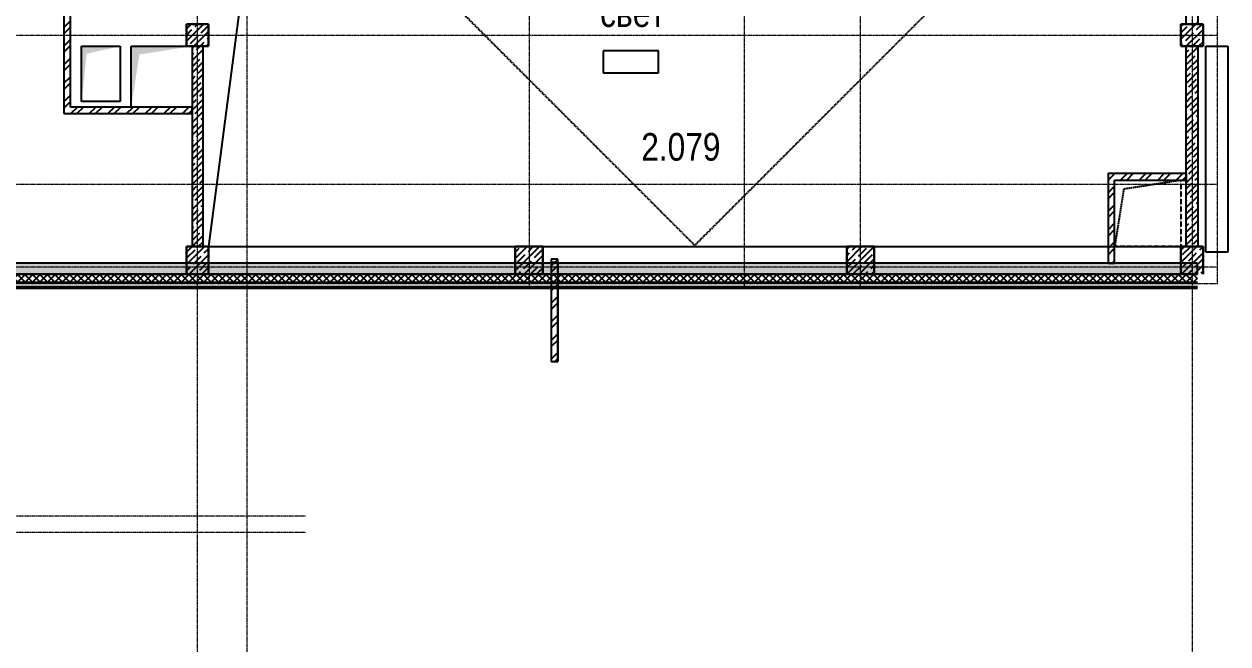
# Model space of a CAD drawing. Header units: millimetres. Extents: x -231292 to 573618, y -153144 to 564035.
# Drawn here: x 33364 to 55153, y 234953 to 246166 of the extents above; entities that cross this region are included whole.
import ezdxf

# ---------------------------------------------------------------- set-up
doc = ezdxf.new("R2010")
doc.units = ezdxf.units.MM
for name, pattern in [('CENTER2', [28.575, 19.05, -3.175, 3.175, -3.175]), ('DASHED', [19.05, 12.7, -6.35]), ('HIDDEN', [9.525, 6.35, -3.175]), ('HIDDEN2', [4.7625, 3.175, -1.5875])]:
    doc.linetypes.add(name, pattern=pattern)
doc.layers.get('0').update_dxf_attribs({"color": 250})
for name, color, linetype, lineweight in [('АР_Колонны', 250, 'Continuous', 35), ('АР_Отметка', 7, 'Continuous', 13), ('АР_Стены ЖБ', 250, 'Continuous', 35), ('АР_Стены кирпич', 250, 'Continuous', 20), ('АР_Стены ПЕНОблок', 250, 'Continuous', 20), ('АР_Тонкая', 250, 'Continuous', 5), ('АР_Утеплитель', 250, 'Continuous', 0), ('АР_Штриховка', 250, 'Continuous', 0), ('РД_Оси_100', 250, 'Continuous', 0)]:
    doc.layers.add(name, color=color, linetype=linetype, lineweight=lineweight)
doc.layers.add('КР_Балки-0.5', color=60, linetype='Continuous', lineweight=50, plot=False)
doc.layers.add('РД_проем_инж перемыч_подсчет', color=250, linetype='Continuous', lineweight=30, plot=False)
doc.styles.add('style1', font='ARIALN.TTF')

# ---------------------------------------------------------------- blocks, each defined once
blk = doc.blocks.new('оси_рен')
at = {"layer": 'РД_Оси_100', "color": 251, "linetype": 'CENTER2', "true_color": 0x636466}
for p, q in [((1233152.916, 190733.254), (1233152.916, 223383.079)), ((1223252.916, 135558.25), (1223252.916, 223268.25)), ((1235252.916, 190733.254), (1235252.916, 223213.25)), ((1189697.958, 195313.25), (1241712.916, 195313.25))]:
    blk.add_line(p, q, dxfattribs=at)
for points in [[(1224152.916, 135913.25), (1224152.916, 223268.25)], [(1229252.916, 223268.25), (1229252.916, 190733.254)], [(1241252.916, 223213.25), (1241252.916, 181613.25)], [(1241712.916, 190813.25), (1241712.916, 223213.25)], [(1241712.916, 192613.25), (1189697.958, 192613.25)], [(1241712.916, 191113.25), (1190197.958, 191113.25), (1189697.958, 191263.25)], [(1241712.916, 190813.25), (1190197.958, 190813.25), (1189697.958, 190663.25)], [(1225207.916, 186613.25), (1190197.958, 186613.25), (1189697.958, 186763.25)], [(1225207.916, 186313.25), (1190197.958, 186313.25), (1189697.958, 186163.25)]]:
    blk.add_lwpolyline(points, dxfattribs=at)

msp = doc.modelspace()

# ---------------------------------------------------------------- hatches: boundary and pattern name
at = {"layer": 'АР_Штриховка', "linetype": 'Continuous', "lineweight": 25, "true_color": 0x000000}
h = msp.add_hatch(dxfattribs=at)
h.set_pattern_fill('ANSI32', color=18, scale=25, style=0)
h.set_pattern_definition([(45, (-195344.93, 50353), (-168.3798, 168.3798), []), (45, (-195232.68, 50353), (-168.3798, 168.3798), [])])
h.paths.add_polyline_path([(34083.243, 244546.253), (34203.243, 244666.253), (34203.243, 246346.253), (34173.243, 246426.253), (34083.243, 246466.253)], flags=0)
h.paths.add_polyline_path([(34083.243, 246466.253), (34173.243, 246426.253), (34203.243, 246466.253), (34203.243, 249766.253), (34083.243, 249886.253)], flags=0)
h = msp.add_hatch(dxfattribs=at)
h.set_pattern_fill('ANSI32', color=18, scale=25, angle=360, style=0)
h.set_pattern_definition([(45, (-195344.93, 50353), (-168.3798, 168.3798), []), (45, (-195232.68, 50353), (-168.3798, 168.3798), [])])
h.paths.add_polyline_path([(36403.243, 244546.253), (36403.243, 244666.253), (34203.243, 244666.253), (34083.243, 244546.253)], flags=0)
h = msp.add_hatch(dxfattribs=at)
h.set_pattern_fill('ANSI32', color=18, scale=25, style=0)
h.set_pattern_definition([(45, (-195344.93, 50353), (-168.3798, 168.3798), []), (45, (-195232.68, 50353), (-168.3798, 168.3798), [])])
h.paths.add_polyline_path([(52983.243, 241841.257), (53103.243, 241841.257), (53103.243, 243341.257), (52983.243, 243461.257)], flags=0)
h = msp.add_hatch(dxfattribs=at)
h.set_pattern_fill('ANSI32', color=18, scale=25, angle=-360, style=0)
h.set_pattern_definition([(45, (-195344.93, 50353), (-168.3798, 168.3798), []), (45, (-195232.68, 50353), (-168.3798, 168.3798), [])])
h.paths.add_polyline_path([(52983.243, 243461.257), (53103.243, 243341.257), (54403.243, 243341.253), (54403.243, 243461.253)], flags=0)
h = msp.add_hatch(dxfattribs=at)
h.set_pattern_fill('ANSI32', color=18, scale=25, angle=-360, style=0)
h.set_pattern_definition([(45, (-195344.93, 50353), (-168.3798, 168.3798), []), (45, (-195232.68, 50353), (-168.3798, 168.3798), [])])
h.paths.add_polyline_path([(43021.725, 241910.558), (42901.725, 241910.558), (42901.725, 240060.566), (43021.725, 240060.566)], flags=0)
h = msp.add_hatch(dxfattribs=at)
h.set_pattern_fill('AR-CONC', color=18, style=0)
h.set_pattern_definition([(50, (-195344.93, 50353), (182.18467, -15.939086), [19.05, -209.55]), (355, (-195344.93, 50353), (-35.24342, 191.05685), [15.24, -167.64058]), (100.451445, (-195329.75, 50351.67), (146.94125, 175.11775), [16.19001, -178.09024]), (46.1842, (-195344.93, 50403.8), (271.07904, -42.04233), [28.575, -314.325]), (96.63556, (-195322.34, 50400.3), (237.40413, 247.42612), [24.28502, -267.1356]), (351.18415, (-195344.93, 50403.8), (237.40413, 247.42612), [22.85997, -251.45973]), (21, (-195319.53, 50391.1), (151.61439, -102.2652), [19.05, -209.55]), (326, (-195319.53, 50391.1), (61.80203, 184.18797), [15.24, -167.64]), (71.451445, (-195306.9, 50382.58), (213.41642, 81.92277), [16.19001, -178.08994]), (37.5, (-195344.934, 50353), (3.088603, 84.555039), [0, -165.608, 0, -170.18, 0, -168.275]), (7.5, (-195344.93, 50353), (66.819663, 100.180575), [0, -97.028, 0, -161.798, 0, -64.135]), (327.5, (-195401.576, 50353), (135.590595, -5.728744), [0, -63.5, 0, -198.12, 0, -262.89]), (317.5, (-195426.98, 50353), (148.12918, 25.42649), [0, -82.55, 0, -131.572, 0, -186.69])])
h.paths.add_polyline_path([(54603.243, 241641.253), (54603.243, 241841.253), (28903.243, 241841.253), (29103.243, 241641.253)], flags=0)
h = msp.add_hatch(dxfattribs=at)
h.set_pattern_fill('ANSI37', color=18, scale=30, style=0)
h.set_pattern_definition([(45, (-195344.93, 50353), (-67.35192, 67.35192), []), (135, (-195344.93, 50353), (-67.35192, -67.35192), [])])
h.paths.add_polyline_path([(54603.243, 241491.253), (54603.243, 241641.253), (29103.243, 241641.253), (29253.243, 241491.253)], flags=0)
h = msp.add_hatch(dxfattribs=at)
h.set_pattern_fill('_U', color=18, style=0, pattern_type=0)
h.set_pattern_definition([(360, (-195344.9339, 50353.0024), (0, 1), [])])
h.paths.add_polyline_path([(54603.243, 241386.253), (54603.243, 241411.253), (29333.243, 241411.253), (29358.243, 241386.253)], flags=0)

# ---------------------------------------------------------------- linework, layer by layer
at = {"color": 18, "linetype": 'Continuous', "lineweight": 25, "true_color": 0x000000}
for p, q in [((34403.243, 244766.253), (34403.243, 245766.253)), ((34403.243, 245766.253), (35103.243, 245766.253)), ((35103.243, 245766.253), (35103.243, 244766.253)), ((35303.243, 244666.253), (35303.243, 245766.253)), ((35303.243, 245766.253), (36403.243, 245766.253)), ((36403.243, 245766.253), (36403.243, 244666.253)), ((35103.243, 244766.253), (34403.243, 244766.253)), ((36403.243, 244666.253), (35303.243, 244666.253))]:
    msp.add_line(p, q, dxfattribs=at)
at = {"color": 18, "lineweight": 25, "true_color": 0x000000}
for p, q in [((44847.334, 245683.041), (43847.334, 245683.041)), ((43847.334, 245683.041), (43847.334, 245283.041)), ((44847.334, 245283.041), (44847.334, 245683.041)), ((43847.334, 245283.041), (44847.334, 245283.041))]:
    msp.add_line(p, q, dxfattribs=at)
at = {"color": 18, "linetype": 'HIDDEN', "lineweight": 25, "ltscale": 0.07, "true_color": 0x000000}
for p, q in [((53103.243, 243341.257), (54303.243, 243341.257)), ((53103.243, 242141.257), (53103.243, 243341.257)), ((53103.243, 243341.257), (54303.243, 243341.257)), ((53103.243, 242141.257), (53103.243, 243341.257)), ((53267.135, 243179.678), (53103.243, 242141.257)), ((53267.135, 243179.678), (53103.243, 242141.257)), ((54303.243, 243341.257), (53267.135, 243179.678)), ((54303.243, 243341.257), (53267.135, 243179.678)), ((54303.243, 243341.257), (54303.243, 242141.257)), ((54303.243, 243341.257), (54303.243, 242141.257)), ((54303.243, 242141.257), (53103.243, 242141.257)), ((54303.243, 242141.257), (53103.243, 242141.257))]:
    msp.add_line(p, q, dxfattribs=at)
msp.add_arc((44717.425, 244244.912), 350, 0, 0.0009527)
at = {"color": 18, "linetype": 'Continuous', "lineweight": 25, "true_color": 0x000000}
for points in [[(34403.243, 244766.253), (34403.243, 245766.253), (34497.497, 245629.676), (35103.243, 245766.253)], [(35303.243, 244666.253), (35303.243, 245766.253), (35451.356, 245616.018), (36403.243, 245766.253)]]:
    msp.add_solid(points, dxfattribs=at)
at = {"layer": 'АР_Колонны', "color": 18, "linetype": 'HIDDEN2', "lineweight": 25, "true_color": 0x000000}
for p, q in [((36303.243, 246166.253), (36703.243, 246166.253)), ((36303.243, 245766.253), (36303.243, 246166.253)), ((36703.243, 246166.253), (36703.243, 245766.253)), ((54303.243, 246166.253), (54703.243, 246166.253)), ((54303.243, 245766.253), (54303.243, 246166.253)), ((54703.243, 246166.253), (54703.243, 245766.253)), ((36703.243, 245766.253), (36303.243, 245766.253)), ((54703.243, 245766.253), (54303.243, 245766.253)), ((36303.243, 242141.253), (36703.243, 242141.253)), ((36303.243, 241641.253), (36303.243, 242141.253)), ((36703.243, 242141.253), (36703.243, 241641.253)), ((42253.243, 242141.257), (42753.243, 242141.257)), ((42253.243, 241641.257), (42253.243, 242141.257)), ((42753.243, 242141.257), (42753.243, 241641.257)), ((48253.243, 242141.257), (48753.243, 242141.257)), ((48253.243, 241641.257), (48253.243, 242141.257)), ((48753.243, 242141.257), (48753.243, 241641.257)), ((54303.243, 242141.253), (54703.243, 242141.253)), ((54303.243, 241641.253), (54303.243, 242141.253)), ((54703.243, 242141.253), (54703.243, 241641.253)), ((36703.243, 241641.253), (36303.243, 241641.253)), ((42753.243, 241641.257), (42253.243, 241641.257)), ((48753.243, 241641.257), (48253.243, 241641.257))]:
    msp.add_line(p, q, dxfattribs=at)
at = {"layer": 'АР_Колонны', "color": 18, "linetype": 'Continuous', "lineweight": 25, "true_color": 0x000000}
for p, q in [((36703.243, 246166.253), (36303.243, 246166.253)), ((36303.243, 246166.253), (36303.243, 245766.253)), ((36703.243, 246166.253), (36303.243, 246166.253)), ((36303.243, 246166.253), (36303.243, 245766.253)), ((36703.243, 245766.253), (36703.243, 246166.253)), ((36703.243, 245766.253), (36703.243, 246166.253)), ((54703.243, 246166.253), (54303.243, 246166.253)), ((54303.243, 246166.253), (54303.243, 245766.253)), ((54703.243, 246166.253), (54303.243, 246166.253)), ((54303.243, 246166.253), (54303.243, 245766.253)), ((54703.243, 245766.253), (54703.243, 246166.253)), ((54703.243, 245766.253), (54703.243, 246166.253)), ((36303.243, 245766.253), (36703.243, 245766.253)), ((36303.243, 245766.253), (36703.243, 245766.253)), ((54303.243, 245766.253), (54703.243, 245766.253)), ((54303.243, 245766.253), (54703.243, 245766.253)), ((36703.243, 242141.253), (36303.243, 242141.253)), ((36303.243, 242141.253), (36303.243, 241641.253)), ((36703.243, 242141.253), (36303.243, 242141.253)), ((36303.243, 242141.253), (36303.243, 241641.253)), ((36703.243, 241641.253), (36703.243, 242141.253)), ((36703.243, 241641.253), (36703.243, 242141.253)), ((42253.243, 242141.257), (42253.243, 241641.257)), ((42753.243, 242141.257), (42253.243, 242141.257)), ((42253.243, 241641.257), (42253.243, 242141.257)), ((42253.243, 242141.257), (42753.243, 242141.257)), ((42753.243, 241641.257), (42753.243, 242141.257)), ((42753.243, 242141.257), (42753.243, 241641.257)), ((48753.243, 242141.257), (48253.243, 242141.257)), ((48253.243, 242141.257), (48253.243, 241641.257)), ((48753.243, 242141.257), (48253.243, 242141.257)), ((48253.243, 242141.257), (48253.243, 241641.257)), ((48753.243, 241641.257), (48753.243, 242141.257)), ((48753.243, 241641.257), (48753.243, 242141.257)), ((54703.243, 242141.253), (54303.243, 242141.253)), ((54303.243, 242141.253), (54303.243, 241641.253)), ((54703.243, 242141.253), (54303.243, 242141.253)), ((54303.243, 242141.253), (54303.243, 241641.253)), ((54703.243, 241641.253), (54703.243, 242141.253)), ((54703.243, 241641.253), (54703.243, 242141.253)), ((36303.243, 241641.253), (36703.243, 241641.253)), ((36303.243, 241641.253), (36703.243, 241641.253)), ((42253.243, 241641.257), (42753.243, 241641.257)), ((42753.243, 241641.257), (42253.243, 241641.257)), ((48253.243, 241641.257), (48753.243, 241641.257)), ((48253.243, 241641.257), (48753.243, 241641.257))]:
    msp.add_line(p, q, dxfattribs=at)
at = {"layer": 'АР_Стены ЖБ', "color": 18, "lineweight": 25, "true_color": 0x000000}
msp.add_line((38304.92, 254444.416), (36703.243, 242141.253), dxfattribs=at)
at = {"layer": 'АР_Стены ЖБ', "color": 18, "linetype": 'Continuous', "lineweight": 25, "true_color": 0x000000}
for p, q in [((54393.244, 251766.253), (54393.244, 246166.253)), ((54613.244, 246166.253), (54613.244, 251766.253)), ((36703.243, 246166.253), (36303.243, 246166.253)), ((36303.243, 246166.253), (36303.243, 245766.253)), ((36703.243, 245766.253), (36703.243, 246166.253)), ((54703.243, 246166.253), (54303.243, 246166.253)), ((54303.243, 246166.253), (54303.243, 245766.253)), ((54393.244, 246166.253), (54613.244, 246166.253)), ((54703.243, 245766.253), (54703.243, 246166.253)), ((36303.243, 245766.253), (36703.243, 245766.253)), ((36603.243, 245766.253), (36403.243, 245766.253)), ((36403.243, 245766.253), (36403.243, 242141.253)), ((36603.243, 242141.253), (36603.243, 245766.253)), ((54303.243, 245766.253), (54703.243, 245766.253)), ((54613.244, 245766.253), (54393.244, 245766.253)), ((54393.244, 245766.253), (54393.244, 242141.259)), ((54613.244, 242141.259), (54613.244, 245766.253)), ((36703.243, 242141.253), (36303.243, 242141.253)), ((36303.243, 242141.253), (36303.243, 241641.253)), ((36403.243, 242141.253), (36603.243, 242141.253)), ((36703.243, 241641.253), (36703.243, 242141.253)), ((42253.243, 241641.257), (42253.243, 242141.257)), ((42253.243, 242141.257), (42753.243, 242141.257)), ((42753.243, 242141.257), (42753.243, 241641.257)), ((48753.243, 242141.257), (48253.243, 242141.257)), ((48253.243, 242141.257), (48253.243, 241641.257)), ((48753.243, 241641.257), (48753.243, 242141.257)), ((54703.243, 242141.253), (54303.243, 242141.253)), ((54303.243, 242141.253), (54303.243, 241641.253)), ((54393.244, 242141.259), (54613.244, 242141.259)), ((54703.243, 241641.253), (54703.243, 242141.253)), ((36303.243, 241641.253), (36703.243, 241641.253)), ((42753.243, 241641.257), (42253.243, 241641.257)), ((48253.243, 241641.257), (48753.243, 241641.257))]:
    msp.add_line(p, q, dxfattribs=at)
at = {"layer": 'АР_Стены кирпич', "color": 18, "linetype": 'Continuous', "lineweight": 25, "true_color": 0x000000}
for p, q in [((34083.243, 246466.253), (34083.243, 244546.253)), ((34203.243, 244666.253), (34203.243, 246346.253)), ((34083.243, 244546.253), (36403.243, 244546.253)), ((36403.243, 244666.253), (34203.243, 244666.253)), ((36403.243, 244546.253), (36403.243, 244666.253)), ((52983.243, 243461.257), (52983.243, 241841.257)), ((54403.243, 243461.253), (52983.243, 243461.257)), ((54403.243, 243341.253), (54403.243, 243461.253)), ((53103.243, 241841.257), (53103.243, 243341.257)), ((53103.243, 243341.257), (54403.243, 243341.253)), ((43021.725, 241910.558), (42901.725, 241910.558)), ((42901.725, 241910.558), (42901.725, 240060.566)), ((43021.725, 240060.566), (43021.725, 241910.558)), ((42901.725, 241860.566), (43021.725, 241860.566)), ((52983.243, 241841.257), (53103.243, 241841.257)), ((42901.725, 240060.566), (43021.725, 240060.566))]:
    msp.add_line(p, q, dxfattribs=at)
at = {"layer": 'АР_Стены ПЕНОблок', "color": 18, "linetype": 'Continuous', "lineweight": 25, "true_color": 0x000000}
for p, q in [((54603.243, 241841.253), (28903.243, 241841.253)), ((54603.243, 241641.253), (54603.243, 241841.253)), ((29103.243, 241641.253), (54603.243, 241641.253))]:
    msp.add_line(p, q, dxfattribs=at)
at = {"layer": 'АР_Тонкая', "color": 18, "linetype": 'DASHED', "lineweight": 25, "true_color": 0x000000}
for p, q in [((38438.256, 249227.862), (45503.256, 242162.862)), ((52568.256, 249227.862), (45503.256, 242162.862)), ((36703.243, 242141.253), (54303.243, 242141.253))]:
    msp.add_line(p, q, dxfattribs=at)
at = {"layer": 'АР_Тонкая', "color": 18, "linetype": 'Continuous', "lineweight": 25, "true_color": 0x000000}
for p, q in [((54603.243, 241491.253), (29253.243, 241491.253)), ((29333.243, 241411.253), (54603.243, 241411.253)), ((54603.243, 241411.253), (29333.243, 241411.253)), ((29358.243, 241386.253), (54603.243, 241386.253))]:
    msp.add_line(p, q, dxfattribs=at)
at = {"layer": 'АР_Утеплитель', "color": 18, "linetype": 'Continuous', "lineweight": 25, "true_color": 0x000000}
for p, q in [((54603.243, 241641.253), (29103.243, 241641.253)), ((29253.243, 241491.253), (54603.243, 241491.253))]:
    msp.add_line(p, q, dxfattribs=at)
at = {"layer": 'АР_Штриховка', "color": 18, "linetype": 'Continuous', "lineweight": 25, "true_color": 0x000000}
for p, q in [((36303.243, 246080.155), (36389.341, 246166.253)), ((36303.243, 245855.648), (36613.848, 246166.253)), ((36303.243, 245967.902), (36401.801, 246066.459)), ((36438.354, 245766.253), (36703.243, 246031.142)), ((36457.927, 246122.586), (36501.594, 246166.253)), ((36570.18, 246010.333), (36703.243, 246143.395)), ((54303.243, 246119.643), (54349.853, 246166.253)), ((54303.243, 245895.136), (54574.36, 246166.253)), ((54303.243, 246007.389), (54418.44, 246122.586)), ((54390.376, 245870.016), (54530.693, 246010.333)), ((54398.866, 245766.253), (54703.243, 246070.63)), ((54574.36, 246166.253), (54613.244, 246205.137)), ((54586.819, 246066.459), (54686.613, 246166.253)), ((36373.737, 245813.89), (36514.054, 245954.206)), ((36550.607, 245766.253), (36626.307, 245841.953)), ((36662.86, 245766.253), (36703.243, 245806.636)), ((36682.434, 245898.079), (36703.243, 245918.889)), ((54303.243, 245782.883), (54334.25, 245813.89)), ((54511.119, 245766.253), (54642.946, 245898.079)), ((54623.373, 245766.253), (54703.243, 245846.123)), ((54699.073, 245954.206), (54703.243, 245958.376)), ((36403.243, 245731.142), (36438.354, 245766.253)), ((36403.243, 245506.636), (36603.243, 245706.636)), ((36403.243, 245618.889), (36429.864, 245645.51)), ((36485.991, 245701.636), (36550.607, 245766.253)), ((36598.244, 245589.383), (36603.243, 245594.382)), ((54393.244, 245760.63), (54398.866, 245766.253)), ((54393.244, 245536.124), (54613.244, 245756.124)), ((54393.244, 245648.377), (54446.503, 245701.636)), ((54418.44, 245449.067), (54558.756, 245589.383)), ((54502.629, 245757.763), (54511.119, 245766.253)), ((36403.243, 245394.382), (36542.117, 245533.257)), ((36403.243, 245282.129), (36603.243, 245482.129)), ((36514.054, 245280.687), (36603.243, 245369.876)), ((54393.244, 245311.618), (54613.244, 245531.618)), ((54530.693, 245336.813), (54613.244, 245419.364)), ((36403.243, 245057.623), (36603.243, 245257.623)), ((36403.243, 245169.876), (36457.927, 245224.56)), ((54393.244, 245087.111), (54613.244, 245307.111)), ((54393.244, 245199.364), (54474.566, 245280.687)), ((54446.503, 245028.117), (54586.819, 245168.434)), ((36403.243, 244833.116), (36603.243, 245033.116)), ((36429.864, 244971.991), (36570.18, 245112.307)), ((36542.117, 244859.737), (36603.243, 244920.863)), ((54393.244, 244862.605), (54613.244, 245082.605)), ((54558.756, 244915.864), (54613.244, 244970.352)), ((36403.243, 244608.61), (36603.243, 244808.61)), ((36403.243, 244720.863), (36485.991, 244803.611)), ((54393.244, 244750.352), (54502.629, 244859.737)), ((54393.244, 244638.098), (54613.244, 244858.098)), ((54474.566, 244607.168), (54613.244, 244745.845)), ((36403.243, 244384.104), (36603.243, 244584.104)), ((36457.927, 244551.041), (36598.244, 244691.357)), ((54393.244, 244413.592), (54613.244, 244633.592)), ((54393.244, 244525.845), (54418.44, 244551.041)), ((54586.819, 244494.914), (54613.244, 244521.339)), ((36403.243, 244271.85), (36514.054, 244382.661)), ((36403.243, 244159.597), (36603.243, 244359.597)), ((36570.18, 244438.788), (36603.243, 244471.85)), ((54393.244, 244301.339), (54530.693, 244438.788)), ((54393.244, 244189.086), (54613.244, 244409.086)), ((54502.629, 244186.218), (54613.244, 244296.832)), ((36403.243, 243935.091), (36603.243, 244135.091)), ((36403.243, 244047.344), (36429.864, 244073.965)), ((36485.991, 244130.091), (36603.243, 244247.344)), ((54393.244, 243964.579), (54613.244, 244184.579)), ((54393.244, 244076.832), (54446.503, 244130.091)), ((36403.243, 243822.837), (36542.117, 243961.712)), ((36403.243, 243710.584), (36603.243, 243910.584)), ((36598.244, 244017.838), (36603.243, 244022.837)), ((54393.244, 243740.073), (54613.244, 243960.073)), ((54418.44, 243877.522), (54558.756, 244017.838)), ((54530.693, 243765.269), (54613.244, 243847.82)), ((36403.243, 243486.078), (36603.243, 243686.078)), ((36403.243, 243598.331), (36457.927, 243653.015)), ((36514.054, 243709.142), (36603.243, 243798.331)), ((54393.244, 243515.566), (54613.244, 243735.566)), ((54393.244, 243627.82), (54474.566, 243709.142)), ((36403.243, 243261.572), (36603.243, 243461.572)), ((36429.864, 243400.446), (36570.18, 243540.762)), ((54393.244, 243291.06), (54613.244, 243511.06)), ((54446.503, 243456.572), (54586.819, 243596.889)), ((54558.756, 243344.319), (54613.244, 243398.807)), ((36403.243, 243037.065), (36603.243, 243237.065)), ((36403.243, 243149.318), (36485.991, 243232.066)), ((36542.117, 243288.192), (36603.243, 243349.318)), ((54393.244, 243178.807), (54502.629, 243288.192)), ((54393.244, 243066.554), (54613.244, 243286.554)), ((54474.566, 243035.623), (54613.244, 243174.3)), ((36403.243, 242812.559), (36603.243, 243012.559)), ((36457.927, 242979.496), (36598.244, 243119.813)), ((54393.244, 242842.047), (54613.244, 243062.047)), ((54393.244, 242954.3), (54418.44, 242979.496)), ((36403.243, 242700.305), (36514.054, 242811.116)), ((36403.243, 242588.052), (36603.243, 242788.052)), ((36570.18, 242867.243), (36603.243, 242900.305)), ((54393.244, 242729.794), (54530.693, 242867.243)), ((54393.244, 242617.541), (54613.244, 242837.541)), ((54586.819, 242923.37), (54613.244, 242949.794)), ((36403.243, 242363.546), (36603.243, 242563.546)), ((36485.991, 242558.547), (36603.243, 242675.799)), ((54393.244, 242393.034), (54613.244, 242613.034)), ((54393.244, 242505.288), (54446.503, 242558.547)), ((54502.629, 242614.673), (54613.244, 242725.288)), ((36403.243, 242475.799), (36429.864, 242502.42)), ((36403.243, 242251.293), (36542.117, 242390.167)), ((36405.456, 242141.253), (36603.243, 242339.04)), ((36598.244, 242446.293), (36603.243, 242451.293)), ((54393.244, 242168.528), (54613.244, 242388.528)), ((54418.44, 242305.977), (54558.756, 242446.293)), ((36303.243, 242039.04), (36405.456, 242141.253)), ((36303.243, 241814.533), (36629.963, 242141.253)), ((36514.054, 242137.597), (36517.71, 242141.253)), ((36517.71, 242141.253), (36603.243, 242226.786)), ((36626.307, 242025.344), (36703.243, 242102.28)), ((42253.243, 241927.367), (42467.133, 242141.257)), ((42253.243, 241702.86), (42691.64, 242141.257)), ((42253.243, 242039.62), (42323.157, 242109.534)), ((42491.537, 242053.407), (42579.386, 242141.257)), ((48253.243, 242090.2), (48304.3, 242141.257)), ((48253.243, 241865.694), (48528.806, 242141.257)), ((48253.312, 241641.257), (48753.243, 242141.187)), ((48356.767, 242081.471), (48416.553, 242141.257)), ((48469.02, 241969.217), (48609.336, 242109.534)), ((54303.243, 242078.527), (54365.969, 242141.253)), ((54303.243, 241854.021), (54590.475, 242141.253)), ((54334.25, 241997.281), (54474.566, 242137.597)), ((54530.693, 242193.724), (54613.244, 242276.275)), ((54590.481, 242141.259), (54613.244, 242164.022)), ((54642.946, 242081.471), (54702.728, 242141.253)), ((36317.611, 241941.154), (36457.927, 242081.471)), ((36354.469, 241641.253), (36703.243, 241990.027)), ((36429.864, 241828.901), (36570.18, 241969.217)), ((42295.094, 241856.964), (42435.41, 241997.281)), ((42407.347, 241744.711), (42547.663, 241885.027)), ((42416.146, 241641.257), (42753.243, 241978.354)), ((42603.79, 241941.154), (42744.107, 242081.471)), ((42716.043, 241828.901), (42753.243, 241866.101)), ((48253.243, 241977.947), (48300.64, 242025.344)), ((48272.577, 241772.774), (48412.893, 241913.091)), ((48477.819, 241641.257), (48753.243, 241916.681)), ((48581.273, 241856.964), (48721.59, 241997.281)), ((54314.981, 241641.253), (54703.243, 242029.514)), ((54446.503, 241885.027), (54586.819, 242025.344)), ((54558.756, 241772.774), (54699.073, 241913.091)), ((36303.243, 241702.28), (36373.737, 241772.774)), ((36466.723, 241641.253), (36485.991, 241660.521)), ((36542.117, 241716.648), (36682.434, 241856.964)), ((36578.976, 241641.253), (36703.243, 241765.52)), ((36691.229, 241641.253), (36703.243, 241653.267)), ((42303.893, 241641.257), (42351.22, 241688.584)), ((42528.399, 241641.257), (42659.917, 241772.774)), ((42640.652, 241641.257), (42753.243, 241753.847)), ((48384.83, 241660.521), (48525.146, 241800.838)), ((48590.072, 241641.257), (48637.4, 241688.584)), ((48693.526, 241744.711), (48753.243, 241804.428)), ((48702.325, 241641.257), (48753.243, 241692.175)), ((54303.243, 241741.768), (54390.376, 241828.901)), ((54427.235, 241641.253), (54502.629, 241716.648)), ((54539.488, 241641.253), (54703.243, 241805.008)), ((54671.009, 241660.521), (54703.243, 241692.755)), ((42752.906, 241641.257), (42753.243, 241641.594))]:
    msp.add_line(p, q, dxfattribs=at)
at = {"layer": 'КР_Балки-0.5', "color": 18, "lineweight": 25, "ltscale": 200, "true_color": 0x000000}
for p, q in [((54753.309, 242041.727), (54753.309, 245766.253)), ((54753.309, 245766.253), (55153.394, 245766.253)), ((55153.394, 245766.253), (55153.393, 242041.727)), ((36703.267, 242141.253), (54303.267, 242141.253)), ((36703.267, 241641.253), (36703.267, 242141.253)), ((54303.267, 242141.253), (54303.267, 241641.253)), ((36303.244, 242041.253), (36303.244, 241641.253)), ((55153.393, 242041.727), (54753.309, 242041.727)), ((36303.244, 241641.253), (21703.244, 241641.253)), ((54303.267, 241641.253), (36703.267, 241641.253))]:
    msp.add_line(p, q, dxfattribs=at)
at = {"layer": 'РД_проем_инж перемыч_подсчет', "color": 18, "linetype": 'Continuous', "lineweight": 25, "true_color": 0x000000}
for p, q in [((42901.725, 241860.566), (42901.725, 240060.566)), ((43021.725, 241860.566), (43021.725, 240060.566))]:
    msp.add_line(p, q, dxfattribs=at)

# ---------------------------------------------------------------- block references
at = {"rotation": 359.999868838025}
msp.add_blockref('оси_рен', (-1186750.035, 50655.808), dxfattribs=at)

# ---------------------------------------------------------------- texts
at = {"layer": 'АР_Отметка', "color": 18, "lineweight": 25, "true_color": 0x000000, "style": 'style1'}
for s, p in [('свет', (43790.403, 246114.975)), ('2.079', (44534.873, 243695.74))]:
    msp.add_text(s, height=500, dxfattribs=at).set_placement(p)

doc.saveas('drawing.dxf')
